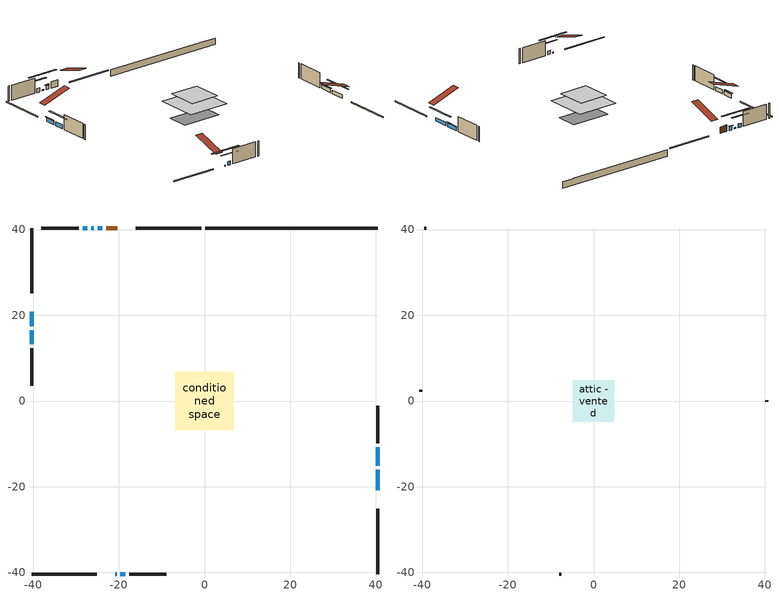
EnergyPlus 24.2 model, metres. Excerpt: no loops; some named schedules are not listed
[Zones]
conditioned space
 floor adiabatic (AdiabaticFloorConstruction): -6.87,-6.87 -6.87,6.87 6.87,6.87 6.87,-6.87 z3.05
 floor foundation (Slab1 construction): -6.55,-3.5 -6.55,3.5 6.55,3.5 6.55,-3.5 z-1.52
 wall outside (RimJoist1 construction): -0.81,40.35 -15.99,40.35 / -40.35,-40.35 -25.17,-40.35 / -40.35,40.35 -40.35,25.17 / 40.35,-40.35 40.35,-25.17 z0.61:0.91
 wall outside (AdiabaticWallConstruction 1): -20.34,40.35 -22.92,40.35 z0.61:2.64
 wall outside (AdiabaticWallConstruction): 40.35,-20.82 40.35,-16.02 z0.61:1.73; 40.35,-15.09 40.35,-10.8 z0.61:1.86; -23.84,40.35 -24.91,40.35 / -27.35,40.35 -28.42,40.35 / -19.6,-40.35 -18.53,-40.35 z0.61:1.85; -40.35,20.82 -40.35,17.48 / -40.35,16.55 -40.35,13.22 z0.61:1.91; -25.83,40.35 -26.43,40.35 z0.61:0.95; -20.82,-40.35 -20.52,-40.35 z0.61:0.96
 wall outside (Wall1 construction): -29.35,40.35 -38.07,40.35 / -17.61,-40.35 -8.88,-40.35 / -40.35,12.29 -40.35,3.56 / 40.35,-9.87 40.35,-1.14 z0.61:5.49
 wall foundation (FoundationWall1 construction): 0.12,40.35,-1.52 0.12,40.35,0.61 36.33,40.35,0.61 36.33,40.35,0.54 40.35,40.35,0.54 40.35,40.35,-1.52
 window (WindowConstruction): 40.35,-20.82 40.35,-16.02 z0.61:1.73
 window (WindowConstruction 4): 40.35,-15.09 40.35,-10.8 z0.61:1.86
 window (WindowConstruction 5): -23.84,40.35 -24.91,40.35 z0.61:1.85
 window (WindowConstruction 6): -40.35,20.82 -40.35,17.48 z0.61:1.91
 window (WindowConstruction 7): -25.84,40.35 -26.43,40.35 z0.61:0.95
 window (WindowConstruction 8): -20.82,-40.35 -20.53,-40.35 z0.61:0.95
 window (WindowConstruction 1): -27.35,40.35 -28.42,40.35 z0.61:1.85
 window (WindowConstruction 2): -19.6,-40.35 -18.53,-40.35 z0.61:1.85
 window (WindowConstruction 3): -40.35,16.55 -40.35,13.22 z0.61:1.91
 door (Door): -20.34,40.35 -22.92,40.35 z0.61:2.64
 ceiling adiabatic (AdiabaticFloorConstruction): 6.87,-6.87 6.87,6.87 -6.87,6.87 -6.87,-6.87 z3.05
attic - vented
 floor to conditioned space (Floor1 construction Reversed): -4.86,-4.86 -4.86,4.86 4.86,4.86 4.86,-4.86 z5.49
 wall outside (Wall3 construction): -39,40.35 -39.42,40.35 / -7.95,-40.35 -7.53,-40.35 / -40.35,2.63 -40.35,2.21 / 40.35,-0.22 40.35,0.2 z0.61:5.49
 roof outside (Roof1 construction): -19.41,40.35,5.49 -19.41,30.89,8.64 -16.92,30.89,8.64 -16.92,40.35,5.49; -21.75,-40.35,5.49 -21.75,-30.89,8.64 -24.24,-30.89,8.64 -24.24,-40.35,5.49; -40.35,21.75,5.49 -30.89,21.75,8.64 -30.89,24.24,8.64 -40.35,24.24,5.49; 40.35,-21.75,5.49 30.89,-21.75,8.64 30.89,-24.24,8.64 40.35,-24.24,5.49
shading: 40.35,-13.38 40.35,-23.46 40.76,-23.46 40.76,-13.38 z4.37; 40.35,-10.6 40.35,-15.29 40.76,-15.29 40.76,-10.6 z2.06; -25.11,40.35 -23.64,40.35 -23.64,40.76 -25.11,40.76 z2.05; -40.35,17.28 -40.35,21.02 -40.76,21.02 -40.76,17.28 z2.11; -31.51,40.35 -20.76,40.35 -20.76,40.76 -31.51,40.76 z6.03; -15.45,-40.35 -25.9,-40.35 -25.9,-40.76 -15.45,-40.76 z6.03; -31.06,40.35 -24.71,40.35 -24.71,40.76 -31.06,40.76 z4.49; -15.89,-40.35 -22.24,-40.35 -22.24,-40.76 -15.89,-40.76 z4.49; -40.35,10.58 -40.35,19.19 -40.76,19.19 -40.76,10.58 z4.55
[Building]
Building 1: Terrain=Suburbs
[Site:Location]
Toronto City Centre_ON: Latitude {deg}=43.63; Longitude {deg}=-79.39; Time Zone {hr}=-5; Elevation {m}=77; Keep Site Location Information=Yes
[Site:GroundTemperature:Shallow]
5.01852, 3.26908, 3.12898, 3.95918, 7.29196, 10.6092, 13.4851, 15.3069, 15.4617, 13.9799, 11.1774, 7.9619
[Site:WaterMainsTemperature]
Calculation Method=Schedule; Temperature Schedule=mains temperature schedule
[Material] Roughness=Rough; Thermal Absorptance=0.9
Name | Thickness {m} | Conductivity {W/m-K} | Density {kg/m3} | Specific Heat {J/kg-K} | Solar Absorptance | Visible Absorptance
asphalt or fiberglass shingles | 0.00635 | 0.162714 | 1121.4 | 1465.45 | 0.4 | 0.4
ceiling loosefill ins | 0.254 | 0.0480833 | 16.02 | 1046.75 | 0.7 | 0.7
ceiling stud and cavity | 0.1397 | 0.388902 | 65.682 | 1177.47 | 0.7 | 0.7
concrete 4.0 in. | 0.1016 | 1.803125 | 2242.8 | 837.4 | 0.7 | 0.7
concrete 8.0 in. | 0.2032 | 1.803125 | 2242.8 | 837.4 | 0.7 | 0.7
door material | 0.04445 | 0.053851 | 512.64 | 1214.23 | 0.7 | 0.7
exterior vertical ins | 0.0369022 | 0.029427 | 32.04 | 1214.23 | 0.7 | 0.7
floor covering | 0.0127 | 0.0433444 | 54.468 | 1339.84 | 0.6 | 0.6
floor rigid ins; wall rigid ins | 0.512978 | 0.029427 | 32.04 | 1214.23 | 0.7 | 0.7
floor stud and cavity | 0.1397 | 1.75129 | 37.0049 | 1207.88 | 0.7 | 0.7
furniture material conditioned space 1 | 0.1524 | 0.115458 | 640.8 | 1214.23 | 0.6 | 0.6
gypsum board | 0.0127 | 0.160291 | 801 | 837.4 | 0.6 | 0.6
gypsum board 1 | 0.0127 | 0.160291 | 801 | 837.4 | 0.7 | 0.7
osb sheathing 0.5 in. | 0.0127 | 0.115458 | 512.64 | 1214.23 | 0.7 | 0.7
osb sheathing 0.75 in. | 0.01905 | 0.115458 | 512.64 | 1214.23 | 0.7 | 0.7
osb sheathing 2.0 in. | 0.0508 | 0.115458 | 512.64 | 1214.23 | 0.7 | 0.7
rim joist rigid ins | 0.051816 | 0.029427 | 32.04 | 1214.23 | 0.7 | 0.7
rim joist stud and cavity | 0.0508 | 0.268173 | 125.044 | 1163.47 | 0.6 | 0.6
wall stud and cavity | 0.1397 | 0.0838672 | 139.0536 | 1170.24 | 0.7 | 0.7
wall stud and cavity 1 | 0.0889 | 6.9971 | 50.32683 | 1063.81 | 0.6 | 0.6
wall stud and cavity 2 | 0.0889 | 0.380278 | 52.3479 | 1209.89 | 0.7 | 0.7
wall stud and cavity 3 | 0.0889 | 0.391764 | 83.0341 | 1211.67 | 0.7 | 0.7
wood siding | 0.0254 | 0.102417 | 544.68 | 1172.36 | 0.4 | 0.4
wood siding 1 | 0.00254 | 0.102417 | 544.68 | 1172.36 | 0.4 | 0.4
wood siding 2; wood siding 3; wood siding 4 | 0.0254 | 0.102417 | 544.68 | 1172.36 | 0.7 | 0.7
[WindowMaterial:SimpleGlazingSystem]
Name | U-Factor {W/m2-K} | Solar Heat Gain Coefficient
WindowMaterial | 2.93666 | 0.65
WindowMaterial 1 | 2.92644 | 0.66
WindowMaterial 2 | 2.9219 | 0.66
WindowMaterial 3 | 2.92587 | 0.66
WindowMaterial 4 | 5.76317 | 0.53
[Construction]
AdiabaticFloorConstruction: floor stud and cavity, floor rigid ins, osb sheathing 0.75 in., floor covering
AdiabaticWallConstruction: wood siding 3, wall rigid ins, wall stud and cavity 2, gypsum board
AdiabaticWallConstruction 1: wood siding 4, wall rigid ins, wall stud and cavity 2, gypsum board
Door: door material
Floor1 construction Reversed: gypsum board, ceiling stud and cavity, ceiling loosefill ins
FoundationWall1 construction: concrete 8.0 in., gypsum board 1
furniture construction conditioned space 1: furniture material conditioned space 1
PartitionWallConstruction: gypsum board, wall stud and cavity 3, gypsum board
RimJoist1 construction: wood siding 2, rim joist rigid ins, osb sheathing 2.0 in., rim joist stud and cavity
Roof1 construction: asphalt or fiberglass shingles
Slab1 construction: concrete 4.0 in.
Wall1 construction: wood siding, osb sheathing 0.5 in., wall stud and cavity, gypsum board
Wall3 construction: wood siding 1, wall stud and cavity 1
WindowConstruction: WindowMaterial
WindowConstruction 1; WindowConstruction 2; WindowConstruction 5: WindowMaterial 1
WindowConstruction 3; WindowConstruction 6: WindowMaterial 2
WindowConstruction 4: WindowMaterial 3
WindowConstruction 7; WindowConstruction 8: WindowMaterial 4
[Zone] Multiplier=1; Part of Total Floor Area=Yes
Name | Volume {m3}
attic - vented | 48.3016
conditioned space | 701.6
[Space]
Name | Zone | Volume {m3}
attic - vented 1 | attic - vented | 48.3016
conditioned space 1 | conditioned space | 701.6
[ZoneInfiltration:EffectiveLeakageArea]
infil attic - vented 1: Zone or Space=attic - vented 1; Schedule=Always On Discrete; Effective Air Leakage Area {cm2}=3972.63; Stack Coefficient=0.000558422; Wind Coefficient=1.59662e-05
[ZoneMixing]
whole house fan mix: Zone or Space=attic - vented; Schedule=Always On Continuous; Design Flow Rate Calculation Method=Flow/Zone; Design Flow Rate {m3/s}=0; Source Zone or Space=conditioned space
[SurfaceProperty:ExposedFoundationPerimeter]
Slab1: Exposed Perimeter Calculation Method=TotalExposedPerimeter; Total Exposed Perimeter {m}=40.233
[InternalMass] Zone or ZoneList=conditioned space; Space or SpaceList=conditioned space 1
Name | Construction | Surface Area {m2}
furniture mass conditioned space 1 | furniture construction conditioned space 1 | 112.24
partition wall mass | PartitionWallConstruction | 280.6
[Lights]
interior lighting: Zone or ZoneList or Space or SpaceList=conditioned space 1; Schedule=interior lighting schedule; Design Level Calculation Method=LightingLevel; Lighting Level {W}=343.2; Return Air Fraction=0; Fraction Radiant=0.6; Fraction Visible=0.2; Fraction Replaceable=1
[People]
occupants: Zone or ZoneList or Space or SpaceList=conditioned space 1; Number of People Schedule=occupants schedule; Number of People Calculation Method=People; Number of People=3; Fraction Radiant=0.314171; Sensible Heat Fraction=0.56303; Activity Level Schedule=occupants activity schedule; Carbon Dioxide Generation Rate {m3/s-W}=0; Enable ASHRAE 55 Comfort Warnings=No; Mean Radiant Temperature Calculation Type=EnclosureAveraged
[ElectricEquipment] Zone or ZoneList or Space or SpaceList=conditioned space 1; Design Level Calculation Method=EquipmentLevel
Name | Schedule | Design Level {W} | Fraction Latent | Fraction Radiant | Fraction Lost
clothes dryer | clothes dryer schedule | 140.772 | 0.015 | 0.081 | 0.85
clothes washer | clothes washer schedule | 32.1985 | 0.03 | 0.162 | 0.7
cooking range | cooking range schedule | 215.147 | 0.08 | 0.432 | 0.2
dishwasher | dishwasher schedule | 66.8632 | 0.3 | 0.18 | 0.4
fridge | fridge schedule | 72.9452 | 0 | 0.6 | 0
mech vent house fan | mech vent house fan schedule | 0.95 | 0 | 0 | 1
mech vent house fan cfis | mech vent house fan cfis schedule | 0 | 0 | 0 | 0
misc plug loads | misc plug loads schedule | 494.7 | 0.045 | 0.513 | 0.1
whole house fan | Always On Discrete | 0 | 0 | 0 | 1
[OtherEquipment] Zone or ZoneList or Space or SpaceList=conditioned space 1; Design Level Calculation Method=EquipmentLevel
Name | Fuel Type | Schedule | Design Level {W} | Fraction Latent | Fraction Radiant | Fraction Lost
clothes dryer 1 | Electricity | clothes dryer schedule | 0 | 0.015 | 0.081 | 0.85
cooking range 1 | Electricity | cooking range schedule | 0 | 0.08 | 0.432 | 0.2
general water use latent | None | general water use schedule | 62.594 | 1 | 0 | 0
general water use sensible | None | general water use schedule | -61.6891 | 0 | 0.6 | 0
mech vent house fan latent load | None | Always On Discrete | 0 | 1 | 0 | 0
mech vent house fan sensible load | None | Always On Discrete | 0 | 0 | 0 | 0
water heater energy adjustment1 | NaturalGas | Always On Discrete | 0.01 | 0 | 0 | 1
[ZoneInfiltration:DesignFlowRate] Zone or ZoneList or Space or SpaceList=conditioned space 1; Schedule=Always On Discrete; Design Flow Rate Calculation Method=Flow/Zone; Design Flow Rate {m3/s}=0
infil flow; natural vent flow; whole house fan flow
[AvailabilityManager:Scheduled]
central ac and furnace airloop Availability Manager: Schedule=Always On Discrete
[Foundation:Kiva]
Foundation Kiva 1: Initial Indoor Air Temperature {C}=18; Wall Height Above Grade {m}=0.609996; Wall Depth Below Slab {m}=0.2032; Custom Block Material Name 1=exterior vertical ins; Custom Block Depth 1 {m}=2.13; Custom Block X Position 1 {m}=0.2159; Custom Block Z Position 1 {m}=0
[Foundation:Kiva:Settings]
Soil Conductivity {W/m-K}=0.849921; Soil Density {kg/m3}=1842.3; Soil Specific Heat {J/kg-K}=418.7; Ground Solar Absorptivity=0.9; Ground Thermal Absorptivity=0.9; Ground Surface Roughness {m}=0.03; Far-Field Width {m}=40; Deep-Ground Boundary Condition=ZeroFlux; Deep-Ground Depth {m}=40; Minimum Cell Dimension {m}=0.2; Maximum Cell Growth Coefficient=3; Simulation Timestep=Timestep
[Exterior:Lights]
exterior lighting: Schedule=exterior lighting schedule; Design Level {W}=75.6
[EnergyManagementSystem:GlobalVariable]
central_ac_and_furnace_airloop_Fan_RTF
infil_program_Qfan
infil_program_Qinf
natural_vent_program_Qnv
natural_vent_program_Qwhf
[EnergyManagementSystem:Sensor]
Name | Output:Variable or Output:Meter Index Key | Output:Variable or Output:Meter
airflow_gain | infil flow | Infiltration Sensible Heat Gain Energy
airflow_gain_1 | natural vent flow | Infiltration Sensible Heat Gain Energy
airflow_gain_2 | whole house fan flow | Infiltration Sensible Heat Gain Energy
airflow_loss | infil flow | Infiltration Sensible Heat Loss Energy
airflow_loss_1 | natural vent flow | Infiltration Sensible Heat Loss Energy
airflow_loss_2 | whole house fan flow | Infiltration Sensible Heat Loss Energy
clg_load_cond |  | Cooling:EnergyTransfer:Zone:CONDITIONED SPACE
clg_sp_s; clg_sp_s_1 | cooling setpoint | Schedule Value
clothes_dryer_exhaust_0_sch_s | clothes dryer exhaust 0 schedule | Schedule Value
cool_season | cooling season schedule | Schedule Value
htg_load_cond |  | Heating:EnergyTransfer:Zone:CONDITIONED SPACE
htg_sp_s; htg_sp_s_1 | heating setpoint | Schedule Value
ig_ee_conv | clothes dryer | Electric Equipment Convective Heating Energy
ig_ee_conv_2 | cooking range | Electric Equipment Convective Heating Energy
ig_ee_conv_4 | fridge | Electric Equipment Convective Heating Energy
ig_ee_conv_5 | misc plug loads | Electric Equipment Convective Heating Energy
ig_ee_conv_6 | whole house fan | Electric Equipment Convective Heating Energy
ig_ee_rad | clothes dryer | Electric Equipment Radiant Heating Energy
ig_ee_rad_2 | cooking range | Electric Equipment Radiant Heating Energy
ig_ee_rad_4 | fridge | Electric Equipment Radiant Heating Energy
ig_ee_rad_5 | misc plug loads | Electric Equipment Radiant Heating Energy
ig_ee_rad_6 | whole house fan | Electric Equipment Radiant Heating Energy
ig_lgt_conv | interior lighting | Lights Convective Heating Energy
ig_lgt_rad | interior lighting | Lights Radiant Heating Energy
ig_lgt_vis | interior lighting | Lights Visible Radiation Heating Energy
ig_oe_conv | clothes dryer 1 | Other Equipment Convective Heating Energy
ig_oe_conv_1 | cooking range 1 | Other Equipment Convective Heating Energy
ig_oe_conv_2 | general water use latent | Other Equipment Convective Heating Energy
ig_oe_conv_3 | general water use sensible | Other Equipment Convective Heating Energy
ig_oe_conv_4 | water heater energy adjustment1 | Other Equipment Convective Heating Energy
ig_oe_rad | clothes dryer 1 | Other Equipment Radiant Heating Energy
ig_oe_rad_1 | cooking range 1 | Other Equipment Radiant Heating Energy
ig_oe_rad_2 | general water use latent | Other Equipment Radiant Heating Energy
ig_oe_rad_3 | general water use sensible | Other Equipment Radiant Heating Energy
ig_oe_rad_4 | water heater energy adjustment1 | Other Equipment Radiant Heating Energy
ig_ppl_conv | occupants | People Convective Heating Energy
ig_ppl_rad | occupants | People Radiant Heating Energy
im_conv | furniture mass conditioned space 1 | Surface Inside Face Convection Heat Gain Energy
im_conv_1 | partition wall mass | Surface Inside Face Convection Heat Gain Energy
im_ig | furniture mass conditioned space 1 | Surface Inside Face Internal Gains Radiation Heat Gain Energy
im_ig_1 | partition wall mass | Surface Inside Face Internal Gains Radiation Heat Gain Energy
im_lgt | furniture mass conditioned space 1 | Surface Inside Face Lights Radiation Heat Gain Energy
im_lgt_1 | partition wall mass | Surface Inside Face Lights Radiation Heat Gain Energy
im_sol | furniture mass conditioned space 1 | Surface Inside Face Solar Radiation Heat Gain Energy
im_sol_1 | partition wall mass | Surface Inside Face Solar Radiation Heat Gain Energy
im_surf | furniture mass conditioned space 1 | Surface Inside Face Net Surface Thermal Radiation Heat Gain Energy
im_surf_1 | partition wall mass | Surface Inside Face Net Surface Thermal Radiation Heat Gain Energy
mv_conv | mech vent house fan | Electric Equipment Convective Heating Energy
mv_conv_1 | mech vent house fan cfis | Electric Equipment Convective Heating Energy
mv_conv_2 | mech vent house fan latent load | Other Equipment Convective Heating Energy
mv_conv_3 | mech vent house fan sensible load | Other Equipment Convective Heating Energy
mv_rad | mech vent house fan | Electric Equipment Radiant Heating Energy
mv_rad_1 | mech vent house fan cfis | Electric Equipment Radiant Heating Energy
mv_rad_2 | mech vent house fan latent load | Other Equipment Radiant Heating Energy
mv_rad_3 | mech vent house fan sensible load | Other Equipment Radiant Heating Energy
natural_vent_s | natural vent schedule | Schedule Value
out_pb_s |  | Site Outdoor Air Barometric Pressure
out_wt_s |  | Site Outdoor Air Humidity Ratio
site_vw_s |  | Site Wind Speed
ss_back_out | Window1 | Surface Window Shortwave from Zone Back Out Window Heat Transfer Rate
ss_back_out_1 | Window11 | Surface Window Shortwave from Zone Back Out Window Heat Transfer Rate
ss_back_out_2 | Window15 | Surface Window Shortwave from Zone Back Out Window Heat Transfer Rate
ss_back_out_3 | Window16 | Surface Window Shortwave from Zone Back Out Window Heat Transfer Rate
ss_back_out_4 | Window19 | Surface Window Shortwave from Zone Back Out Window Heat Transfer Rate
ss_back_out_5 | Window21 | Surface Window Shortwave from Zone Back Out Window Heat Transfer Rate
ss_back_out_6 | Window6 | Surface Window Shortwave from Zone Back Out Window Heat Transfer Rate
ss_back_out_7 | Window7 | Surface Window Shortwave from Zone Back Out Window Heat Transfer Rate
ss_back_out_8 | Window8 | Surface Window Shortwave from Zone Back Out Window Heat Transfer Rate
ss_conv | Door1 | Surface Inside Face Convection Heat Gain Energy
ss_conv_1 | Window1 | Surface Inside Face Convection Heat Gain Energy
ss_conv_2 | Window11 | Surface Inside Face Convection Heat Gain Energy
ss_conv_3 | Window15 | Surface Inside Face Convection Heat Gain Energy
ss_conv_4 | Window16 | Surface Inside Face Convection Heat Gain Energy
ss_conv_5 | Window19 | Surface Inside Face Convection Heat Gain Energy
ss_conv_6 | Window21 | Surface Inside Face Convection Heat Gain Energy
ss_conv_7 | Window6 | Surface Inside Face Convection Heat Gain Energy
ss_conv_8 | Window7 | Surface Inside Face Convection Heat Gain Energy
ss_conv_9 | Window8 | Surface Inside Face Convection Heat Gain Energy
ss_ig | Door1 | Surface Inside Face Internal Gains Radiation Heat Gain Energy
ss_ig_1 | Window1 | Surface Inside Face Internal Gains Radiation Heat Gain Energy
ss_ig_2 | Window11 | Surface Inside Face Internal Gains Radiation Heat Gain Energy
ss_ig_3 | Window15 | Surface Inside Face Internal Gains Radiation Heat Gain Energy
ss_ig_4 | Window16 | Surface Inside Face Internal Gains Radiation Heat Gain Energy
ss_ig_5 | Window19 | Surface Inside Face Internal Gains Radiation Heat Gain Energy
ss_ig_6 | Window21 | Surface Inside Face Internal Gains Radiation Heat Gain Energy
ss_ig_7 | Window6 | Surface Inside Face Internal Gains Radiation Heat Gain Energy
ss_ig_8 | Window7 | Surface Inside Face Internal Gains Radiation Heat Gain Energy
ss_ig_9 | Window8 | Surface Inside Face Internal Gains Radiation Heat Gain Energy
ss_lgt | Door1 | Surface Inside Face Lights Radiation Heat Gain Energy
ss_sol | Door1 | Surface Inside Face Solar Radiation Heat Gain Energy
ss_surf | Door1 | Surface Inside Face Net Surface Thermal Radiation Heat Gain Energy
ss_surf_1 | Window1 | Surface Inside Face Net Surface Thermal Radiation Heat Gain Energy
ss_surf_2 | Window11 | Surface Inside Face Net Surface Thermal Radiation Heat Gain Energy
ss_surf_3 | Window15 | Surface Inside Face Net Surface Thermal Radiation Heat Gain Energy
ss_surf_4 | Window16 | Surface Inside Face Net Surface Thermal Radiation Heat Gain Energy
ss_surf_5 | Window19 | Surface Inside Face Net Surface Thermal Radiation Heat Gain Energy
ss_surf_6 | Window21 | Surface Inside Face Net Surface Thermal Radiation Heat Gain Energy
ss_surf_7 | Window6 | Surface Inside Face Net Surface Thermal Radiation Heat Gain Energy
ss_surf_8 | Window7 | Surface Inside Face Net Surface Thermal Radiation Heat Gain Energy
ss_surf_9 | Window8 | Surface Inside Face Net Surface Thermal Radiation Heat Gain Energy
ss_trans_in | Window1 | Surface Window Transmitted Solar Radiation Rate
ss_trans_in_1 | Window11 | Surface Window Transmitted Solar Radiation Rate
ss_trans_in_2 | Window15 | Surface Window Transmitted Solar Radiation Rate
ss_trans_in_3 | Window16 | Surface Window Transmitted Solar Radiation Rate
ss_trans_in_4 | Window19 | Surface Window Transmitted Solar Radiation Rate
ss_trans_in_5 | Window21 | Surface Window Transmitted Solar Radiation Rate
ss_trans_in_6 | Window6 | Surface Window Transmitted Solar Radiation Rate
ss_trans_in_7 | Window7 | Surface Window Transmitted Solar Radiation Rate
ss_trans_in_8 | Window8 | Surface Window Transmitted Solar Radiation Rate
ss_trans_out | Window1 | Surface Inside Face Initial Transmitted Diffuse Transmitted Out Window Solar Radiation Rate
ss_trans_out_1 | Window11 | Surface Inside Face Initial Transmitted Diffuse Transmitted Out Window Solar Radiation Rate
ss_trans_out_2 | Window15 | Surface Inside Face Initial Transmitted Diffuse Transmitted Out Window Solar Radiation Rate
ss_trans_out_3 | Window16 | Surface Inside Face Initial Transmitted Diffuse Transmitted Out Window Solar Radiation Rate
ss_trans_out_4 | Window19 | Surface Inside Face Initial Transmitted Diffuse Transmitted Out Window Solar Radiation Rate
ss_trans_out_5 | Window21 | Surface Inside Face Initial Transmitted Diffuse Transmitted Out Window Solar Radiation Rate
ss_trans_out_6 | Window6 | Surface Inside Face Initial Transmitted Diffuse Transmitted Out Window Solar Radiation Rate
ss_trans_out_7 | Window7 | Surface Inside Face Initial Transmitted Diffuse Transmitted Out Window Solar Radiation Rate
ss_trans_out_8 | Window8 | Surface Inside Face Initial Transmitted Diffuse Transmitted Out Window Solar Radiation Rate
s_conv | Floor1 | Surface Inside Face Convection Heat Gain Energy
s_conv_1 | FoundationWall1 | Surface Inside Face Convection Heat Gain Energy
s_conv_10 | Wall1:180 | Surface Inside Face Convection Heat Gain Energy
s_conv_11 | Wall1:270 | Surface Inside Face Convection Heat Gain Energy
s_conv_12 | Wall1:90 | Surface Inside Face Convection Heat Gain Energy
s_conv_2 | inferred conditioned ceiling | Surface Inside Face Convection Heat Gain Energy
s_conv_3 | inferred conditioned floor | Surface Inside Face Convection Heat Gain Energy
s_conv_4 | RimJoist1:0 | Surface Inside Face Convection Heat Gain Energy
s_conv_5 | RimJoist1:180 | Surface Inside Face Convection Heat Gain Energy
s_conv_6 | RimJoist1:270 | Surface Inside Face Convection Heat Gain Energy
s_conv_7 | RimJoist1:90 | Surface Inside Face Convection Heat Gain Energy
s_conv_8 | Slab1 | Surface Inside Face Convection Heat Gain Energy
s_conv_9 | Wall1:0 | Surface Inside Face Convection Heat Gain Energy
s_ig | Floor1 | Surface Inside Face Internal Gains Radiation Heat Gain Energy
s_ig_1 | FoundationWall1 | Surface Inside Face Internal Gains Radiation Heat Gain Energy
s_ig_10 | Wall1:180 | Surface Inside Face Internal Gains Radiation Heat Gain Energy
s_ig_11 | Wall1:270 | Surface Inside Face Internal Gains Radiation Heat Gain Energy
s_ig_12 | Wall1:90 | Surface Inside Face Internal Gains Radiation Heat Gain Energy
s_ig_2 | inferred conditioned ceiling | Surface Inside Face Internal Gains Radiation Heat Gain Energy
s_ig_3 | inferred conditioned floor | Surface Inside Face Internal Gains Radiation Heat Gain Energy
s_ig_4 | RimJoist1:0 | Surface Inside Face Internal Gains Radiation Heat Gain Energy
s_ig_5 | RimJoist1:180 | Surface Inside Face Internal Gains Radiation Heat Gain Energy
s_ig_6 | RimJoist1:270 | Surface Inside Face Internal Gains Radiation Heat Gain Energy
s_ig_7 | RimJoist1:90 | Surface Inside Face Internal Gains Radiation Heat Gain Energy
s_ig_8 | Slab1 | Surface Inside Face Internal Gains Radiation Heat Gain Energy
s_ig_9 | Wall1:0 | Surface Inside Face Internal Gains Radiation Heat Gain Energy
s_lgt | Floor1 | Surface Inside Face Lights Radiation Heat Gain Energy
s_lgt_1 | FoundationWall1 | Surface Inside Face Lights Radiation Heat Gain Energy
s_lgt_10 | Wall1:180 | Surface Inside Face Lights Radiation Heat Gain Energy
s_lgt_11 | Wall1:270 | Surface Inside Face Lights Radiation Heat Gain Energy
s_lgt_12 | Wall1:90 | Surface Inside Face Lights Radiation Heat Gain Energy
s_lgt_2 | inferred conditioned ceiling | Surface Inside Face Lights Radiation Heat Gain Energy
s_lgt_3 | inferred conditioned floor | Surface Inside Face Lights Radiation Heat Gain Energy
s_lgt_4 | RimJoist1:0 | Surface Inside Face Lights Radiation Heat Gain Energy
s_lgt_5 | RimJoist1:180 | Surface Inside Face Lights Radiation Heat Gain Energy
s_lgt_6 | RimJoist1:270 | Surface Inside Face Lights Radiation Heat Gain Energy
s_lgt_7 | RimJoist1:90 | Surface Inside Face Lights Radiation Heat Gain Energy
s_lgt_8 | Slab1 | Surface Inside Face Lights Radiation Heat Gain Energy
s_lgt_9 | Wall1:0 | Surface Inside Face Lights Radiation Heat Gain Energy
s_sol | Floor1 | Surface Inside Face Solar Radiation Heat Gain Energy
s_sol_1 | FoundationWall1 | Surface Inside Face Solar Radiation Heat Gain Energy
s_sol_10 | Wall1:180 | Surface Inside Face Solar Radiation Heat Gain Energy
s_sol_11 | Wall1:270 | Surface Inside Face Solar Radiation Heat Gain Energy
s_sol_12 | Wall1:90 | Surface Inside Face Solar Radiation Heat Gain Energy
s_sol_2 | inferred conditioned ceiling | Surface Inside Face Solar Radiation Heat Gain Energy
s_sol_3 | inferred conditioned floor | Surface Inside Face Solar Radiation Heat Gain Energy
s_sol_4 | RimJoist1:0 | Surface Inside Face Solar Radiation Heat Gain Energy
s_sol_5 | RimJoist1:180 | Surface Inside Face Solar Radiation Heat Gain Energy
s_sol_6 | RimJoist1:270 | Surface Inside Face Solar Radiation Heat Gain Energy
s_sol_7 | RimJoist1:90 | Surface Inside Face Solar Radiation Heat Gain Energy
s_sol_8 | Slab1 | Surface Inside Face Solar Radiation Heat Gain Energy
